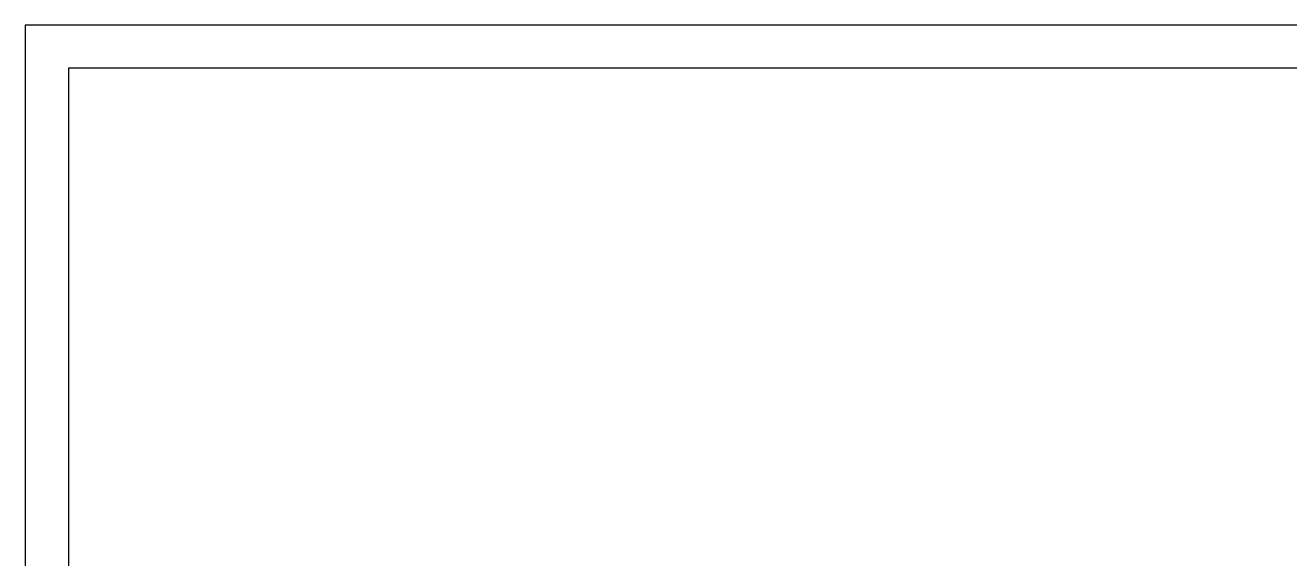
# Model space of a CAD drawing. Header units: millimetres. Extents: x -867 to 700, y 113 to 416.
# Drawn here: x 210.9 to 224.27, y 351.25 to 356.9 of the extents above; entities that cross this region are included whole.
import ezdxf

# ---------------------------------------------------------------- set-up
doc = ezdxf.new("R2010")
doc.units = ezdxf.units.MM
doc.header["$LTSCALE"] = 6
doc.layers.get('0').update_dxf_attribs({"color": 250})

msp = doc.modelspace()

# ---------------------------------------------------------------- linework, layer by layer
for p, q in [((211.56, 356.899), (210.901, 356.899)), ((210.901, 356.899), (210.901, 271.497)), ((241.053, 356.899), (211.56, 356.899)), ((240.951, 356.444), (211.358, 356.444)), ((211.358, 356.444), (211.358, 271.952))]:
    msp.add_line(p, q)

doc.saveas('drawing.dxf')
